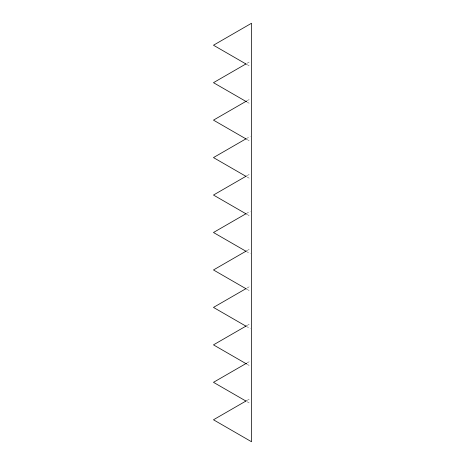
<?xml version="1.0" encoding="UTF-8"?>
<svg xmlns="http://www.w3.org/2000/svg" width="465" height="465" viewBox="0 0 465 465"><rect width="100%" height="100%" fill="white"/><g stroke="black" fill="none" stroke-linecap="round" stroke-linejoin="round"><path stroke-width="0.35" stroke-dasharray="2.33 1.74" d="M247.159 63.228L250.28 61.427M247.159 100.684L250.28 98.882M246.537 138.5L250.28 136.338M247.159 175.596L250.28 173.794M246.537 213.412L250.28 211.25M247.159 250.507L250.28 248.705M247.159 287.963L250.28 286.161M247.159 325.419L250.28 323.617M247.159 362.874L250.28 361.073M247.159 400.33L250.28 398.528M247.159 64.67L250.28 66.472M247.159 102.126L250.28 103.928M247.159 139.581L250.28 141.383M247.159 177.037L250.28 178.839M247.159 214.493L250.28 216.295M246.537 251.588L250.28 253.751M247.159 289.404L250.28 291.206M246.537 326.5L250.28 328.662M247.159 364.316L250.28 366.118M247.159 401.772L250.28 403.574"/><path stroke-width="0.7" d="M245.915 63.949L213.47 82.677L246.537 101.765M246.537 101.045L213.47 120.133L246.537 139.221M245.915 138.861L213.47 157.589L245.915 176.316M246.537 175.956L213.47 195.044L246.537 214.132M245.915 213.772L213.47 232.5L245.915 251.228M246.537 250.868L213.47 269.956L246.537 289.044M245.915 288.684L213.47 307.412L245.915 326.139M246.537 325.779L213.47 344.867L246.537 363.956M246.537 363.235L213.47 382.323L245.915 401.051M246.537 400.691L213.47 419.779L251.53 441.75L251.53 23.25L213.47 45.221L246.537 64.309"/></g></svg>
